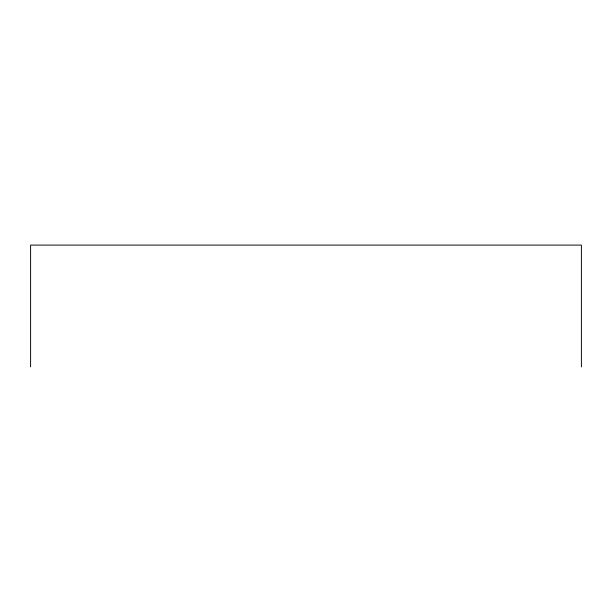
<?xml version="1.0" encoding="UTF-8"?>
<svg xmlns="http://www.w3.org/2000/svg" width="612" height="612" viewBox="0 0 612 612"><rect width="100%" height="100%" fill="white"/><g stroke="black" fill="none" stroke-linecap="round" stroke-linejoin="round"><path stroke-width="0.92" d="M581.4 366.902L581.4 245.098L30.6 245.098L30.6 366.902"/></g></svg>
